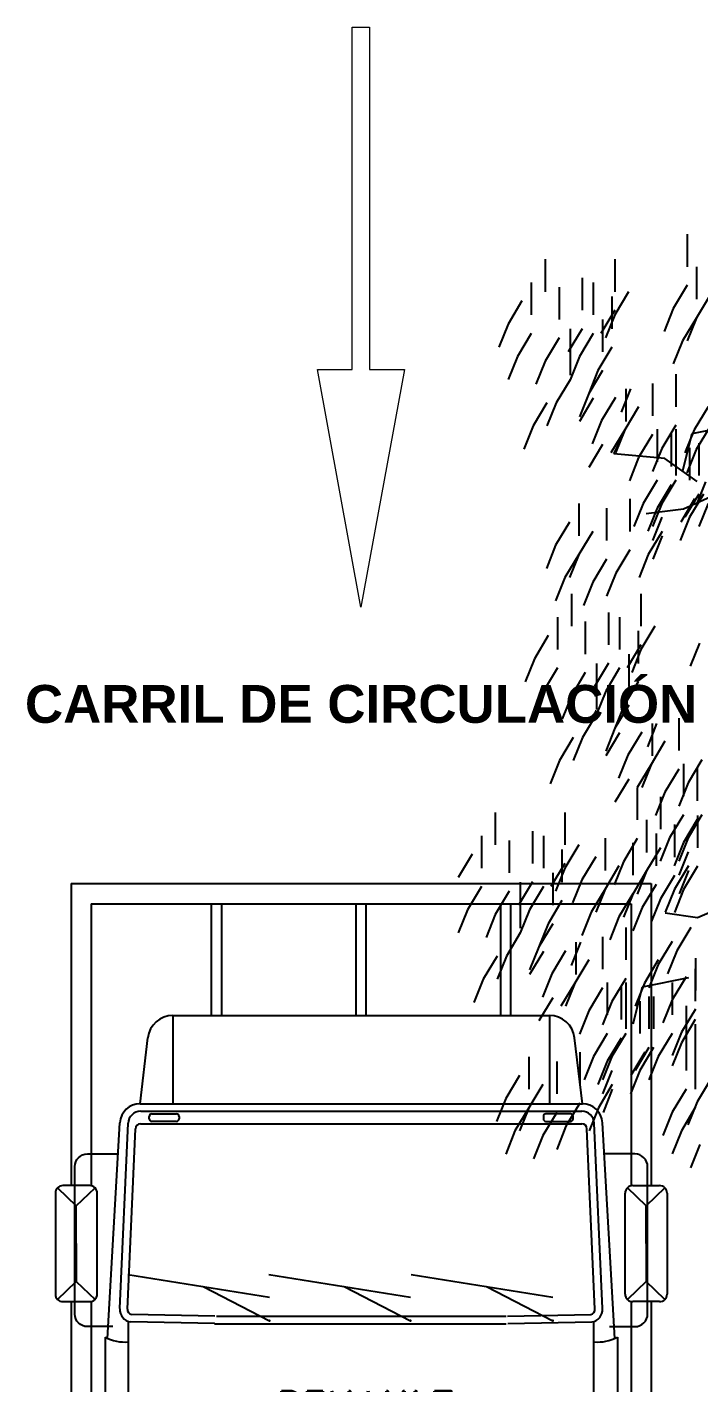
# Model space of a CAD drawing. Header units: metres. Extents: x 668617 to 675126, y 2286318 to 2293677.
# Drawn here: x 672256.73 to 672259.39, y 2287841.46 to 2287846.84 of the extents above; entities that cross this region are included whole.
import ezdxf
from ezdxf.enums import TextEntityAlignment as Align

# ---------------------------------------------------------------- set-up
doc = ezdxf.new("R2010")
doc.units = ezdxf.units.M
doc.header["$MEASUREMENT"] = 0
doc.layers.add('DMTG_SECCIONES_VIALES', color=250, linetype='Continuous')
doc.layers.add('VEICOLI', color=7, linetype='Continuous')
doc.styles.add('ROMAND', font='romand.shx', dxfattribs={"width": 1.1, "height": 3})
doc.styles.get("Standard").update_dxf_attribs({"font": 'arial.ttf'})

# ---------------------------------------------------------------- blocks, each defined once
blk = doc.blocks.new('a4')
at = {"color": 75}
for p, q in [((-1.5741, 5.7723), (-1.5741, 5.6438)), ((-2.1372, 5.6733), (-2.1372, 5.5448)), ((-1.8616, 5.6733), (-1.8616, 5.5448)), ((-1.9902, 5.5999), (-1.9902, 5.4714)), ((-1.5374, 5.6438), (-1.5374, 5.5153)), ((-2.1923, 5.5815), (-2.1923, 5.453)), ((-2.0821, 5.5632), (-2.0821, 5.4347)), ((-1.9463, 5.5814), (-1.9463, 5.4529)), ((-1.8065, 5.5448), (-1.8616, 5.453)), ((-1.5741, 5.5704), (-1.6293, 5.4785)), ((-2.2291, 5.5081), (-2.2842, 5.4163)), ((-1.8728, 5.5263), (-1.8728, 5.3978)), ((-1.4823, 5.5336), (-1.5374, 5.4418)), ((-1.8616, 5.4714), (-1.9167, 5.3796)), ((-1.9095, 5.4345), (-1.9095, 5.306)), ((-1.8616, 5.453), (-1.8984, 5.3612)), ((-1.6293, 5.4785), (-1.666, 5.3867)), ((-1.5374, 5.4418), (-1.5925, 5.35)), ((-1.5374, 5.4418), (-1.5741, 5.35)), ((-2.2842, 5.4163), (-2.3209, 5.3245)), ((-2.1923, 5.3796), (-2.2475, 5.2878)), ((-1.9902, 5.3979), (-2.0454, 5.3061)), ((-2.0382, 5.3978), (-2.0382, 5.2693)), ((-1.9463, 5.3794), (-2.0014, 5.2876)), ((-2.0821, 5.3612), (-2.1372, 5.2694)), ((-2.0382, 5.3427), (-2.0382, 5.2142)), ((-1.8728, 5.3244), (-1.9279, 5.2326)), ((-1.5925, 5.35), (-1.6293, 5.2582)), ((-2.2475, 5.2878), (-2.2842, 5.196)), ((-2.1372, 5.2694), (-2.174, 5.1776)), ((-2.0014, 5.2876), (-2.0382, 5.1958)), ((-1.9279, 5.2326), (-1.9647, 5.1408)), ((-1.9095, 5.2326), (-1.9647, 5.1408)), ((-1.6196, 5.2173), (-1.6196, 5.0888)), ((-2.0382, 5.1958), (-2.0933, 5.104)), ((-1.7115, 5.1806), (-1.7115, 5.052)), ((-1.9647, 5.1408), (-2.0014, 5.049)), ((-1.9463, 5.1224), (-2.0014, 5.0306)), ((-1.8585, 5.1255), (-1.9136, 5.0337)), ((-1.7993, 5.1591), (-1.836, 5.0673)), ((-1.8177, 5.1591), (-1.8177, 5.0306)), ((-2.13, 5.104), (-2.1851, 5.0122)), ((-2.0933, 5.104), (-2.13, 5.0122)), ((-1.7666, 5.0888), (-1.8217, 4.997)), ((-1.491, 5.0888), (-1.5462, 4.997)), ((-2.1851, 5.0122), (-2.2219, 4.9204)), ((-1.9136, 5.0337), (-1.9504, 4.9419)), ((-1.6196, 5.0153), (-1.6748, 4.9235)), ((-1.3718, 5.0174), (-1.5555, 4.9807)), ((-1.4833, 5.0107), (-1.5384, 4.9189)), ((-1.8217, 4.997), (-1.8769, 4.9052)), ((-1.8649, 4.9023), (-1.8281, 4.9757)), ((-1.8217, 4.997), (-1.8585, 4.9052)), ((-1.7115, 4.9786), (-1.7666, 4.8868)), ((-1.6933, 4.999), (-1.6933, 4.8705)), ((-1.6382, 4.9807), (-1.6382, 4.8522)), ((-1.6198, 4.999), (-1.6198, 4.8705)), ((-1.5555, 4.9807), (-1.5922, 4.8338)), ((-1.5462, 4.997), (-1.5829, 4.9052)), ((-1.9095, 4.9388), (-1.9647, 4.847)), ((-1.6627, 4.8839), (-1.8649, 4.9023)), ((-1.6748, 4.9235), (-1.7115, 4.8317)), ((-1.6198, 4.944), (-1.6198, 4.8154)), ((-1.5384, 4.9189), (-1.5751, 4.8271)), ((-1.5647, 4.9256), (-1.5647, 4.7971)), ((-1.5279, 4.944), (-1.5279, 4.8154)), ((-1.7666, 4.8868), (-1.8034, 4.795)), ((-1.5341, 4.7921), (-1.6627, 4.8839)), ((-1.6933, 4.7971), (-1.7484, 4.7053)), ((-1.6198, 4.7971), (-1.6749, 4.7053)), ((-1.5016, 4.7904), (-1.5384, 4.6986)), ((-1.6382, 4.7787), (-1.6933, 4.6869)), ((-1.3872, 4.7738), (-1.5893, 4.682)), ((-1.5279, 4.742), (-1.583, 4.6502)), ((-1.5095, 4.742), (-1.5647, 4.6502)), ((-2.004, 4.7046), (-2.004, 4.5761)), ((-1.8938, 4.6862), (-1.8938, 4.5577)), ((-1.8019, 4.723), (-1.8019, 4.5944)), ((-1.7484, 4.7053), (-1.7851, 4.6135)), ((-1.5893, 4.682), (-1.7362, 4.6636)), ((-1.6933, 4.6869), (-1.73, 4.5951)), ((-1.6749, 4.7053), (-1.7116, 4.6135)), ((-1.5447, 4.723), (-1.5998, 4.6312)), ((-1.4912, 4.7053), (-1.5279, 4.6135)), ((-2.0407, 4.6312), (-2.0959, 4.5393)), ((-1.6749, 4.6502), (-1.7116, 4.5584)), ((-1.5647, 4.6502), (-1.6014, 4.5584)), ((-1.9489, 4.5944), (-2.004, 4.5026)), ((-1.6733, 4.5944), (-1.7284, 4.5026)), ((-1.6733, 4.5761), (-1.71, 4.4843)), ((-2.0959, 4.5393), (-2.1326, 4.4475)), ((-1.8019, 4.521), (-1.857, 4.4292)), ((-2.004, 4.5026), (-2.0591, 4.4108)), ((-2.004, 4.5026), (-2.0407, 4.4108)), ((-1.8938, 4.4843), (-1.9489, 4.3925)), ((-1.7284, 4.5026), (-1.7651, 4.4108)), ((-2.0591, 4.4108), (-2.0959, 4.319)), ((-1.857, 4.4292), (-1.8938, 4.3374)), ((-1.9489, 4.3925), (-1.9856, 4.3007)), ((-2.0331, 4.3464), (-2.0331, 4.2179)), ((-1.7575, 4.3464), (-1.7575, 4.2179)), ((-2.0882, 4.2546), (-2.0882, 4.1261)), ((-1.8861, 4.273), (-1.8861, 4.1445)), ((-1.8421, 4.2545), (-1.8421, 4.126)), ((-1.978, 4.2363), (-1.978, 4.1077)), ((-1.7687, 4.1994), (-1.7687, 4.0709)), ((-1.7024, 4.2179), (-1.7575, 4.1261)), ((-2.1249, 4.1812), (-2.1801, 4.0894)), ((-1.7575, 4.1445), (-1.8126, 4.0527)), ((-1.5251, 4.1516), (-1.5619, 4.0598)), ((-2.1801, 4.0894), (-2.2168, 3.9976)), ((-1.8054, 4.1076), (-1.8054, 3.9791)), ((-1.7575, 4.1261), (-1.7942, 4.0343)), ((-2.0882, 4.0527), (-2.1433, 3.9609)), ((-1.978, 4.0343), (-2.0331, 3.9425)), ((-1.8861, 4.071), (-1.9412, 3.9792)), ((-1.934, 4.0709), (-1.934, 3.9424)), ((-1.8421, 4.0525), (-1.8973, 3.9607)), ((-1.934, 4.0158), (-1.934, 3.8873)), ((-1.7687, 3.9975), (-1.8238, 3.9057)), ((-2.1433, 3.9609), (-2.1801, 3.8691)), ((-2.0331, 3.9425), (-2.0698, 3.8507)), ((-1.8973, 3.9607), (-1.934, 3.8689)), ((-1.8238, 3.9057), (-1.8605, 3.8139)), ((-1.8054, 3.9057), (-1.8605, 3.8139)), ((-1.934, 3.8689), (-1.9891, 3.7771)), ((-1.6952, 3.8322), (-1.7319, 3.7404)), ((-1.7135, 3.8322), (-1.7135, 3.7037)), ((-1.6074, 3.8537), (-1.6074, 3.7251)), ((-2.0259, 3.7771), (-2.081, 3.6853)), ((-1.9891, 3.7771), (-2.0259, 3.6853)), ((-1.8605, 3.8139), (-1.8973, 3.722)), ((-1.8421, 3.7955), (-1.8973, 3.7037)), ((-1.7544, 3.7986), (-1.8095, 3.7068)), ((-1.6625, 3.7619), (-1.7176, 3.6701)), ((-2.081, 3.6853), (-2.1177, 3.5935)), ((-1.8095, 3.7068), (-1.8462, 3.615)), ((-1.7176, 3.6701), (-1.7727, 3.5783)), ((-1.7176, 3.6701), (-1.7544, 3.5783)), ((-1.5891, 3.6721), (-1.5891, 3.5436)), ((-1.5155, 3.6884), (-1.5706, 3.5966)), ((-1.8054, 3.6119), (-1.8605, 3.5201)), ((-1.6074, 3.6517), (-1.6625, 3.5599)), ((-1.534, 3.6538), (-1.534, 3.5253)), ((-1.772, 3.5782), (-1.772, 3.4497)), ((-1.6625, 3.5599), (-1.6992, 3.4681)), ((-1.5706, 3.5966), (-1.6074, 3.5048)), ((-1.6801, 3.5415), (-1.6801, 3.4129)), ((-2.335, 3.4792), (-2.335, 3.3507)), ((-2.0594, 3.4792), (-2.0594, 3.3507)), ((-1.7352, 3.4497), (-1.7352, 3.3211)), ((-1.5891, 3.4702), (-1.6443, 3.3784)), ((-1.534, 3.4518), (-1.5891, 3.36)), ((-1.5156, 3.4702), (-1.5708, 3.3784)), ((-1.5331, 3.468), (-1.5331, 3.3395)), ((-2.3902, 3.3874), (-2.3902, 3.2589)), ((-2.1881, 3.4058), (-2.1881, 3.2772)), ((-1.6978, 3.3961), (-1.6978, 3.2675)), ((-1.625, 3.4313), (-1.625, 3.3028)), ((-2.2799, 3.369), (-2.2799, 3.2405)), ((-2.1441, 3.3873), (-2.1441, 3.2587)), ((-2.0043, 3.3507), (-2.0594, 3.2589)), ((-1.8999, 3.3777), (-1.8999, 3.2492)), ((-1.772, 3.3762), (-1.8271, 3.2844)), ((-1.7896, 3.3593), (-1.7896, 3.2308)), ((-1.6801, 3.3395), (-1.7352, 3.2477)), ((-1.6443, 3.3784), (-1.681, 3.2866)), ((-1.5891, 3.36), (-1.6259, 3.2682)), ((-1.5708, 3.3784), (-1.6075, 3.2866)), ((-2.4269, 3.314), (-2.482, 3.2222)), ((-2.0706, 3.3322), (-2.0706, 3.2037)), ((-1.9366, 3.3042), (-1.9917, 3.2124)), ((-1.8271, 3.2844), (-1.8638, 3.1926)), ((-1.5708, 3.3233), (-1.6075, 3.2315)), ((-2.0594, 3.2772), (-2.1146, 3.1854)), ((-2.1074, 3.2404), (-2.1074, 3.1119)), ((-2.0594, 3.2589), (-2.0962, 3.1671)), ((-1.8447, 3.2675), (-1.8999, 3.1757)), ((-1.7352, 3.2477), (-1.7903, 3.1559)), ((-1.7352, 3.2477), (-1.772, 3.1559)), ((-1.625, 3.2293), (-1.6801, 3.1375)), ((-1.5691, 3.2675), (-1.6243, 3.1757)), ((-1.5691, 3.2492), (-1.6059, 3.1574)), ((-1.5331, 3.266), (-1.5882, 3.1742)), ((-2.3902, 3.1854), (-2.4453, 3.0936)), ((-2.1881, 3.2038), (-2.2432, 3.112)), ((-2.236, 3.2037), (-2.236, 3.0751)), ((-2.1441, 3.1853), (-2.1992, 3.0935)), ((-1.9917, 3.2124), (-2.0285, 3.1206)), ((-1.8999, 3.1757), (-1.955, 3.0839)), ((-1.8999, 3.1757), (-1.9366, 3.0839)), ((-1.6978, 3.1941), (-1.7529, 3.1023)), ((-1.6243, 3.1757), (-1.661, 3.0839)), ((-1.5882, 3.1742), (-1.625, 3.0824)), ((-2.2799, 3.1671), (-2.335, 3.0753)), ((-2.236, 3.1486), (-2.236, 3.0201)), ((-2.0706, 3.1302), (-2.1257, 3.0384)), ((-1.7896, 3.1574), (-1.8447, 3.0656)), ((-1.7903, 3.1559), (-1.8271, 3.0641)), ((-1.6801, 3.1375), (-1.7168, 3.0457)), ((-2.4453, 3.0936), (-2.482, 3.0018)), ((-2.335, 3.0753), (-2.3718, 2.9835)), ((-2.1992, 3.0935), (-2.236, 3.0017)), ((-1.955, 3.0839), (-1.9917, 2.9921)), ((-1.8447, 3.0656), (-1.8815, 2.9738)), ((-1.7529, 3.1023), (-1.7896, 3.0105)), ((-1.5328, 3.062), (-1.6614, 3.0803)), ((-1.4042, 3.117), (-1.5328, 3.062)), ((-2.1257, 3.0384), (-2.1625, 2.9466)), ((-2.1074, 3.0384), (-2.1625, 2.9466)), ((-1.8175, 3.0231), (-1.8175, 2.8946)), ((-1.5603, 3.0231), (-1.6154, 2.9313)), ((-2.236, 3.0017), (-2.2911, 2.9099)), ((-1.9971, 2.965), (-2.0339, 2.8732)), ((-2.0155, 2.965), (-2.0155, 2.8364)), ((-1.9093, 2.9864), (-1.9093, 2.8579)), ((-1.6337, 2.9681), (-1.6889, 2.8763)), ((-2.3278, 2.9099), (-2.383, 2.8181)), ((-2.2911, 2.9099), (-2.3278, 2.8181)), ((-2.1625, 2.9466), (-2.1992, 2.8548)), ((-2.1441, 2.9283), (-2.1992, 2.8364)), ((-2.0563, 2.9313), (-2.1114, 2.8395)), ((-1.6154, 2.9313), (-1.6521, 2.8395)), ((-1.9645, 2.8946), (-2.0196, 2.8028)), ((-1.6889, 2.8946), (-1.744, 2.8028)), ((-1.6889, 2.8763), (-1.7256, 2.7845)), ((-1.542, 2.86), (-1.542, 2.7315)), ((-1.5415, 2.9017), (-1.5415, 2.7732)), ((-2.383, 2.8181), (-2.4197, 2.7263)), ((-2.1114, 2.8395), (-2.1482, 2.7477)), ((-2.0196, 2.8028), (-2.0747, 2.711)), ((-2.0196, 2.8028), (-2.0563, 2.711)), ((-1.8911, 2.8049), (-1.8911, 2.6764)), ((-1.8175, 2.8212), (-1.8726, 2.7294)), ((-1.8176, 2.8049), (-1.8176, 2.6764)), ((-1.744, 2.8028), (-1.7807, 2.711)), ((-1.5696, 2.8233), (-1.7533, 2.7865)), ((-1.6339, 2.8049), (-1.6339, 2.6764)), ((-1.5782, 2.8283), (-1.6333, 2.7365)), ((-2.1074, 2.7446), (-2.1625, 2.6528)), ((-1.9093, 2.7845), (-1.9645, 2.6927)), ((-1.836, 2.7865), (-1.836, 2.658)), ((-1.8176, 2.7498), (-1.8176, 2.6213)), ((-1.7533, 2.7865), (-1.79, 2.6397)), ((-1.7257, 2.7498), (-1.7257, 2.6213)), ((-1.7074, 2.7498), (-1.7074, 2.6213)), ((-1.9645, 2.6927), (-2.0012, 2.6009)), ((-1.8726, 2.7294), (-1.9093, 2.6376)), ((-1.7625, 2.7315), (-1.7625, 2.6029)), ((-1.6333, 2.7365), (-1.6701, 2.6447)), ((-1.5415, 2.6997), (-1.5966, 2.6079)), ((-1.5788, 2.7131), (-1.5788, 2.456)), ((-1.542, 2.658), (-1.5971, 2.5662)), ((-1.542, 2.6397), (-1.542, 2.3826)), ((-1.8911, 2.6029), (-1.9462, 2.5111)), ((-1.836, 2.5846), (-1.8911, 2.4928)), ((-1.8176, 2.6029), (-1.8727, 2.5111)), ((-1.6339, 2.6029), (-1.689, 2.5111)), ((-1.5966, 2.6079), (-1.6333, 2.5161)), ((-1.9997, 2.5288), (-1.9997, 2.4003)), ((-1.7425, 2.5288), (-1.7976, 2.437)), ((-1.7257, 2.5479), (-1.7809, 2.456)), ((-1.7074, 2.5479), (-1.7625, 2.456)), ((-1.5971, 2.5662), (-1.6339, 2.4744)), ((-2.2018, 2.5105), (-2.2018, 2.3819)), ((-2.0916, 2.4921), (-2.0916, 2.3636)), ((-1.9462, 2.5111), (-1.983, 2.4193)), ((-1.8911, 2.4928), (-1.9278, 2.401)), ((-1.8727, 2.5111), (-1.9095, 2.4193)), ((-1.689, 2.5111), (-1.7257, 2.4193)), ((-2.2386, 2.437), (-2.2937, 2.3452)), ((-1.8727, 2.456), (-1.9095, 2.3642)), ((-1.7625, 2.456), (-1.7992, 2.3642)), ((-1.4791, 2.4242), (-1.5343, 2.3324)), ((-2.1467, 2.4003), (-2.2018, 2.3085)), ((-1.8711, 2.4003), (-1.9262, 2.3085)), ((-1.8711, 2.3819), (-1.9079, 2.2901)), ((-1.5788, 2.3826), (-1.6339, 2.2908)), ((-2.2937, 2.3452), (-2.3304, 2.2534)), ((-1.9997, 2.3268), (-2.0548, 2.235)), ((-1.5343, 2.3324), (-1.571, 2.2406)), ((-2.2018, 2.3085), (-2.2569, 2.2167)), ((-2.2018, 2.3085), (-2.2386, 2.2167)), ((-2.0916, 2.2901), (-2.1467, 2.1983)), ((-1.9262, 2.3085), (-1.963, 2.2167)), ((-1.6339, 2.2908), (-1.6706, 2.199)), ((-1.542, 2.3092), (-1.5971, 2.2174)), ((-2.2569, 2.2167), (-2.2937, 2.1249)), ((-2.0548, 2.235), (-2.0916, 2.1432)), ((-1.5971, 2.2174), (-1.6339, 2.1256)), ((-2.1467, 2.1983), (-2.1834, 2.1065)), ((-1.5236, 2.1623), (-1.5604, 2.0705))]:
    blk.add_line(p, q, dxfattribs=at)
blk = doc.blocks.new('camion')
at = {"layer": 'VEICOLI'}
for p, q in [((-1.15, 3.4), (-1.15, 2.2024)), ((-1.15, 3.4), (1.15, 3.4)), ((1.15, 3.4), (1.15, 2.2024)), ((-1.07, 3.32), (-1.07, 2.2017)), ((-1.07, 3.32), (1.07, 3.32)), ((-0.5931, 2.8771), (-0.5931, 3.32)), ((-0.5531, 2.8771), (-0.5531, 3.32)), ((-0.02, 2.8771), (-0.02, 3.32)), ((0.02, 2.8771), (0.02, 3.32)), ((0.5531, 2.8771), (0.5531, 3.32)), ((0.5931, 2.8771), (0.5931, 3.32)), ((1.07, 3.32), (1.07, 2.2017)), ((-0.7466, 2.8771), (0.7466, 2.8771)), ((-0.7466, 2.8771), (-0.7466, 2.5271)), ((0.7466, 2.8771), (0.7466, 2.5271)), ((-0.8768, 2.5271), (-0.8459, 2.7889)), ((0.8768, 2.5271), (0.8459, 2.7889)), ((-0.8768, 2.5271), (0.8768, 2.5271)), ((-0.8742, 2.4972), (0.8742, 2.4972)), ((-0.8404, 2.4674), (-0.8404, 2.477)), ((-0.8304, 2.487), (-0.7322, 2.487)), ((-0.7222, 2.477), (-0.7222, 2.4674)), ((0.7222, 2.477), (0.7222, 2.4674)), ((0.8304, 2.487), (0.7322, 2.487)), ((0.8404, 2.4674), (0.8404, 2.477)), ((-1.0054, 1.5962), (-0.9567, 2.4518)), ((-0.9568, 1.7145), (-0.9241, 2.4501)), ((-0.9269, 1.7131), (-0.895, 2.4281)), ((-0.875, 2.4472), (0.875, 2.4472)), ((-0.7322, 2.4574), (-0.8304, 2.4574)), ((0.7322, 2.4574), (0.8304, 2.4574)), ((0.9269, 1.7131), (0.895, 2.4281)), ((0.9568, 1.7145), (0.9241, 2.4501)), ((1.0054, 1.5962), (0.9567, 2.4518)), ((-1.2125, 2.1724), (-1.2125, 1.7724)), ((-1.2037, 2.1936), (-1.1295, 2.1227)), ((-1.15, 2.2024), (-1.1825, 2.2024)), ((-1.0764, 2.2024), (-1.15, 2.2024)), ((-1.1295, 2.1227), (-1.0552, 2.1936)), ((-1.0464, 1.7724), (-1.0464, 2.1724)), ((1.0464, 1.7724), (1.0464, 2.1724)), ((1.1295, 2.1227), (1.0552, 2.1936)), ((1.0764, 2.2024), (1.15, 2.2024)), ((1.2037, 2.1936), (1.1295, 2.1227)), ((1.15, 2.2024), (1.1825, 2.2024)), ((1.2125, 2.1724), (1.2125, 1.7724)), ((-1.1295, 1.9724), (-1.1295, 2.1227)), ((1.1295, 1.9724), (1.1295, 2.1227)), ((-1.1295, 1.9724), (-1.1295, 1.8221)), ((1.1295, 1.9724), (1.1295, 1.8221)), ((-0.9256, 1.8496), (-0.3638, 1.7604)), ((-0.3663, 1.8496), (0.1955, 1.7604)), ((0.1981, 1.8496), (0.7599, 1.7604)), ((-1.2037, 1.7512), (-1.1295, 1.8221)), ((-1.1295, 1.8221), (-1.0552, 1.7512)), ((-0.6267, 1.8022), (-0.3638, 1.6668)), ((-0.0673, 1.8022), (0.1955, 1.6668)), ((0.497, 1.8022), (0.7599, 1.6668)), ((1.1295, 1.8221), (1.0552, 1.7512)), ((1.2037, 1.7512), (1.1295, 1.8221)), ((-1.1825, 1.7424), (-1.15, 1.7424)), ((-1.15, 1.7424), (-1.0764, 1.7424)), ((-1.15, 1.7424), (-1.15, 1.1)), ((-1.07, 1.7431), (-1.07, 1.1)), ((1.07, 1.7431), (1.07, 1.1)), ((1.15, 1.7424), (1.0764, 1.7424)), ((1.1825, 1.7424), (1.15, 1.7424)), ((1.15, 1.7424), (1.15, 1.1)), ((-0.5805, 1.6853), (-0.9111, 1.692)), ((-0.5741, 1.6848), (0.5741, 1.6848)), ((0.5805, 1.6853), (0.9111, 1.692)), ((-0.9229, 0.713), (-0.9229, 1.6642)), ((-0.5811, 1.6553), (-0.9139, 1.662)), ((-0.5741, 1.6548), (0.5741, 1.6548)), ((0.5811, 1.6553), (0.9139, 1.662)), ((0.9229, 0.713), (0.9229, 1.6642)), ((-1.0156, 1.6009), (-1.0156, 0.7615)), ((1.0156, 1.6009), (1.0156, 0.7615)), ((-0.9229, 1.229), (0.9229, 1.229)), ((-0.3374, 1.184), (0.3374, 1.184)), ((-1.07, 1.18), (-1.0156, 1.18)), ((-0.3474, 1.155), (-0.3474, 1.174)), ((-0.3374, 1.145), (0.3374, 1.145)), ((0.3474, 1.155), (0.3474, 1.174)), ((1.07, 1.18), (1.0156, 1.18)), ((-1.15, 1.1), (-1.0156, 1.1)), ((-0.9229, 1.1), (0.9229, 1.1)), ((1.15, 1.1), (1.0156, 1.1)), ((-0.9229, 1.0355), (-0.0479, 1.0355)), ((-0.0223, 1.0744), (-0.1115, 0.9387)), ((-0.0103, 1.0744), (-0.0995, 0.9387)), ((0.0017, 1.0744), (-0.0876, 0.9387)), ((0.0136, 1.0744), (-0.0756, 0.9387)), ((0.0239, 1.0719), (-0.0636, 0.9387)), ((-0.0223, 1.0744), (0.0223, 1.0744)), ((0, 1.0355), (0.0636, 0.9387)), ((0.006, 1.0446), (0.0756, 0.9387)), ((0.012, 1.0537), (0.0876, 0.9387)), ((0.018, 1.0628), (0.0995, 0.9387)), ((0.0223, 1.0744), (0.1115, 0.9387)), ((0.0479, 1.0355), (0.9229, 1.0355)), ((-0.9429, 0.971), (-0.9956, 0.971)), ((-0.9229, 0.971), (-0.0903, 0.971)), ((-0.0424, 0.971), (0.0424, 0.971)), ((0.0903, 0.971), (0.9229, 0.971)), ((0.9429, 0.971), (0.9956, 0.971)), ((-1.0546, 0.9184), (-1.0546, 0.2976)), ((-1.0056, 0.961), (-1.0056, 0.8978)), ((-0.9329, 0.8978), (-0.9329, 0.961)), ((-0.0223, 0.8031), (-0.1115, 0.9387)), ((-0.0636, 0.9387), (-0.1115, 0.9387)), ((-0.018, 0.8147), (-0.0995, 0.9387)), ((-0.012, 0.8238), (-0.0876, 0.9387)), ((-0.006, 0.8329), (-0.0756, 0.9387)), ((0, 0.842), (-0.0636, 0.9387)), ((-0.0239, 0.8056), (0.0636, 0.9387)), ((-0.0136, 0.8031), (0.0756, 0.9387)), ((-0.0017, 0.8031), (0.0876, 0.9387)), ((0.0103, 0.8031), (0.0995, 0.9387)), ((0.0223, 0.8031), (0.1115, 0.9387)), ((0.0636, 0.9387), (0.1115, 0.9387)), ((0.9329, 0.8978), (0.9329, 0.961)), ((1.0056, 0.961), (1.0056, 0.8978)), ((1.0546, 0.9184), (1.0546, 0.2976)), ((-0.9429, 0.8878), (-0.9956, 0.8878)), ((-0.9229, 0.9065), (-0.0903, 0.9065)), ((-0.0424, 0.9065), (0.0424, 0.9065)), ((0.0903, 0.9065), (0.9229, 0.9065)), ((0.9429, 0.8878), (0.9956, 0.8878)), ((-0.9229, 0.842), (-0.0479, 0.842)), ((0.0479, 0.842), (0.9229, 0.842)), ((-0.9229, 0.7775), (0.9229, 0.7775)), ((-0.0223, 0.8031), (0.0223, 0.8031)), ((-0.9229, 0.713), (0.9229, 0.713)), ((-1, 0.6685), (-1, 0.5005)), ((-0.98, 0.6885), (-0.3474, 0.6885)), ((-0.3474, 0.6885), (-0.2974, 0.6385)), ((0.2974, 0.6385), (0.3474, 0.6885)), ((0.3474, 0.6885), (0.98, 0.6885)), ((1, 0.6685), (1, 0.5005)), ((-0.9354, 0.6416), (-0.9174, 0.6276)), ((-0.9354, 0.497), (-0.9354, 0.6416)), ((-0.9354, 0.6416), (-0.6789, 0.6416)), ((-0.9232, 0.5213), (-0.9232, 0.6173)), ((-0.9111, 0.6294), (-0.7732, 0.6294)), ((-0.7669, 0.6276), (-0.6789, 0.6416)), ((-0.7611, 0.5213), (-0.7611, 0.6173)), ((-0.6789, 0.497), (-0.6789, 0.6416)), ((-0.2974, 0.6385), (0.2974, 0.6385)), ((-0.15, 0.6085), (0.15, 0.6085)), ((-0.15, 0.6085), (-0.15, 0.5085)), ((-0.01, 0.6085), (-0.01, 0.5085)), ((0.01, 0.6085), (0.01, 0.5085)), ((0.15, 0.6085), (0.15, 0.5085)), ((0.9354, 0.6416), (0.6789, 0.6416)), ((0.6789, 0.497), (0.6789, 0.6416)), ((0.7669, 0.6276), (0.6789, 0.6416)), ((0.7611, 0.5213), (0.7611, 0.6173)), ((0.9111, 0.6294), (0.7732, 0.6294)), ((0.9354, 0.6416), (0.9174, 0.6276)), ((0.9232, 0.5213), (0.9232, 0.6173)), ((0.9354, 0.497), (0.9354, 0.6416)), ((0.2, 0.5785), (0.2, 0.5185)), ((0.21, 0.5885), (0.6189, 0.5885)), ((0.6289, 0.5785), (0.6289, 0.5185)), ((-1, 0.5005), (-1, 0.47)), ((-0.9354, 0.497), (-0.9174, 0.5109)), ((-0.9354, 0.497), (-0.6789, 0.497)), ((-0.9111, 0.5091), (-0.7732, 0.5091)), ((-0.7669, 0.5109), (-0.6789, 0.497)), ((-0.15, 0.5085), (0.15, 0.5085)), ((0.21, 0.5085), (0.6189, 0.5085)), ((0.7669, 0.5109), (0.6789, 0.497)), ((0.9354, 0.497), (0.6789, 0.497)), ((0.9111, 0.5091), (0.7732, 0.5091)), ((0.9354, 0.497), (0.9174, 0.5109)), ((1, 0.5005), (1, 0.47)), ((-0.98, 0.45), (-0.98, 0.42)), ((-0.98, 0.45), (-0.9259, 0.45)), ((-0.9259, 0.45), (0.9259, 0.45)), ((0.98, 0.45), (0.9259, 0.45)), ((0.98, 0.45), (0.98, 0.42)), ((-1, 0.41), (-1, 0.26)), ((-0.99, 0.42), (0.99, 0.42)), ((-0.9354, 0.42), (-0.9354, 0.32)), ((-0.9154, 0.39), (-0.9154, 0.32)), ((-0.9054, 0.4), (-0.7404, 0.4)), ((-0.7304, 0.39), (-0.7304, 0.32)), ((-0.6904, 0.39), (-0.6904, 0.32)), ((-0.6804, 0.4), (-0.5154, 0.4)), ((-0.5054, 0.39), (-0.5054, 0.32)), ((-0.4854, 0.42), (-0.4854, 0.32)), ((-0.3474, 0.42), (-0.3474, 0.31)), ((0.3474, 0.42), (0.3474, 0.31)), ((0.4854, 0.42), (0.4854, 0.32)), ((0.5054, 0.39), (0.5054, 0.32)), ((0.6804, 0.4), (0.5154, 0.4)), ((0.6904, 0.39), (0.6904, 0.32)), ((0.7304, 0.39), (0.7304, 0.32)), ((0.9054, 0.4), (0.7404, 0.4)), ((0.9154, 0.39), (0.9154, 0.32)), ((0.9354, 0.42), (0.9354, 0.32)), ((1, 0.41), (1, 0.26)), ((-1.0346, 0.2776), (-1, 0.2776)), ((-0.9054, 0.31), (-0.7404, 0.31)), ((-0.9054, 0.29), (-0.5154, 0.29)), ((-0.6804, 0.31), (-0.5154, 0.31)), ((-0.3274, 0.3137), (0.3274, 0.3137)), ((-0.3274, 0.29), (0.3274, 0.29)), ((0.6804, 0.31), (0.5154, 0.31)), ((0.9054, 0.29), (0.5154, 0.29)), ((0.9054, 0.31), (0.7404, 0.31)), ((1.0346, 0.2776), (1, 0.2776)), ((-0.99, 0.25), (0.99, 0.25)), ((-0.9259, 0.25), (-0.9259, 0)), ((-0.6759, 0.25), (-0.6759, 0)), ((0.6759, 0.25), (0.6759, 0)), ((0.9259, 0.25), (0.9259, 0)), ((-0.9259, 0), (-0.6759, 0)), ((0.9259, 0), (0.6759, 0))]:
    blk.add_line(p, q, dxfattribs=at)
for points in [[(-0.9845, 1.6433), (-1.0854, 1.6433, -0.414214), (-1.1354, 1.6933), (-1.1354, 2.2779, -0.414214), (-1.0854, 2.3279), (-0.9635, 2.3279)], [(0.9845, 1.6433), (1.0854, 1.6433, 0.414214), (1.1354, 1.6933), (1.1354, 2.2779, 0.414214), (1.0854, 2.3279), (0.9635, 2.3279)]]:
    blk.add_lwpolyline(points, format="xyb", dxfattribs=at)
at = {"layer": 'VEICOLI', "const_width": 0.005}
for points in [[(-0.3663, 1.6668, 1), (-0.3613, 1.6668, 1)], [(0.193, 1.6668, 1), (0.198, 1.6668, 1)], [(0.7574, 1.6668, 1), (0.7624, 1.6668, 1)]]:
    blk.add_lwpolyline(points, format="xyb", close=True, dxfattribs=at)
at = {"layer": 'VEICOLI'}
for centre, radius, start, end in [((-0.7466, 2.7771), 0.1, 90, 173.2587), ((0.7466, 2.7771), 0.1, 6.7413, 90), ((-0.8768, 2.4471), 0.08, 90, 176.665), ((0.8768, 2.4471), 0.08, 3.335, 90), ((-0.8742, 2.4472), 0.05, 90, 176.665), ((-0.8304, 2.477), 0.01, 90, 180), ((-0.7322, 2.477), 0.01, 0, 90), ((0.7322, 2.477), 0.01, 90, 180), ((0.8304, 2.477), 0.01, 0, 90), ((0.8742, 2.4472), 0.05, 3.335, 90), ((-0.875, 2.4272), 0.02, 90, 177.4503), ((-0.8304, 2.4674), 0.01, 180, 270), ((-0.7322, 2.4674), 0.01, 270, 0), ((0.7322, 2.4674), 0.01, 180, 270), ((0.8304, 2.4674), 0.01, 270, 0), ((0.875, 2.4272), 0.02, 2.5497, 90), ((-1.1825, 2.1724), 0.03, 90, 180), ((-1.0764, 2.1724), 0.03, 0, 90), ((1.0764, 2.1724), 0.03, 90, 180), ((1.1825, 2.1724), 0.03, 0, 90), ((-1.1825, 1.7724), 0.03, 180, 270), ((-1.0764, 1.7724), 0.03, 270, 0), ((1.0764, 1.7724), 0.03, 180, 270), ((1.1825, 1.7724), 0.03, 270, 0), ((-0.9069, 1.7115), 0.05, 176.665, 262.0041), ((-0.9069, 1.7115), 0.02, 176.665, 258.0196), ((0.9069, 1.7115), 0.02, 281.9804, 3.335), ((0.9069, 1.7115), 0.05, 277.9959, 3.335), ((-0.5741, 1.7048), 0.05, 262.0041, 270), ((-0.9364, 1.7581), 0.176, 243.2312, 274.3951), ((0.9364, 1.7581), 0.176, 265.6049, 296.7688), ((-0.3374, 1.174), 0.01, 90, 180), ((0.3374, 1.174), 0.01, 0, 90), ((-0.3374, 1.155), 0.01, 180, 270), ((0.3374, 1.155), 0.01, 270, 0), ((-2.2625, 1.2859), 1.2606, 343.9054, 351.5217), ((2.2625, 1.2859), 1.2606, 188.4783, 196.0946), ((-0.9956, 0.961), 0.01, 90, 180), ((-0.9429, 0.961), 0.01, 0, 90), ((0.9429, 0.961), 0.01, 90, 180), ((0.9956, 0.961), 0.01, 0, 90), ((-1.0046, 0.9184), 0.05, 158.8856, 180), ((1.0046, 0.9184), 0.05, 0, 21.1144), ((-0.9956, 0.8978), 0.01, 180, 270), ((-0.9429, 0.8978), 0.01, 270, 0), ((0.9429, 0.8978), 0.01, 180, 270), ((0.9956, 0.8978), 0.01, 270, 0), ((-0.9176, 0.8359), 0.1231, 217.1944, 267.5452), ((0.9176, 0.8359), 0.1231, 272.4548, 322.8056), ((-0.98, 0.6685), 0.02, 90, 180), ((0.98, 0.6685), 0.02, 0, 90), ((-0.9111, 0.6173), 0.0121, 90, 180), ((-0.7732, 0.6173), 0.0121, 360, 90), ((0.7732, 0.6173), 0.0121, 90, 180), ((0.9111, 0.6173), 0.0121, 0, 90), ((0.21, 0.5785), 0.01, 90, 180), ((0.6189, 0.5785), 0.01, 0, 90), ((-0.9111, 0.5213), 0.0121, 180, 270), ((-0.7732, 0.5213), 0.0121, 270, 360), ((0.21, 0.5185), 0.01, 180, 270), ((0.6189, 0.5185), 0.01, 270, 0), ((0.7732, 0.5213), 0.0121, 180, 270), ((0.9111, 0.5213), 0.0121, 270, 0), ((-0.98, 0.47), 0.02, 180, 270), ((0.98, 0.47), 0.02, 270, 0), ((-0.99, 0.41), 0.01, 90, 180), ((-0.9054, 0.39), 0.01, 90, 180), ((-0.7404, 0.39), 0.01, 0, 90), ((-0.6804, 0.39), 0.01, 90, 180), ((-0.5154, 0.39), 0.01, 0, 90), ((0.5154, 0.39), 0.01, 90, 180), ((0.6804, 0.39), 0.01, 360, 90), ((0.7404, 0.39), 0.01, 90, 180), ((0.9054, 0.39), 0.01, 0, 90), ((0.99, 0.41), 0.01, 0, 90), ((-0.3274, 0.3337), 0.02, 180, 270), ((0.3274, 0.3337), 0.02, 270, 0), ((-1.0346, 0.2976), 0.02, 180, 270), ((-0.9054, 0.32), 0.03, 180, 270), ((-0.9054, 0.32), 0.01, 180, 270), ((-0.7404, 0.32), 0.01, 270, 0), ((-0.6804, 0.32), 0.01, 180, 270), ((-0.5154, 0.32), 0.03, 270, 0), ((-0.5154, 0.32), 0.01, 270, 0), ((-0.3274, 0.31), 0.02, 180, 270), ((0.3274, 0.31), 0.02, 270, 0), ((0.5154, 0.32), 0.03, 180, 270), ((0.5154, 0.32), 0.01, 180, 270), ((0.6804, 0.32), 0.01, 270, 0), ((0.7404, 0.32), 0.01, 180, 270), ((0.9054, 0.32), 0.01, 270, 0), ((0.9054, 0.32), 0.03, 270, 0), ((1.0346, 0.2976), 0.02, 270, 0), ((-0.99, 0.26), 0.01, 180, 270), ((0.99, 0.26), 0.01, 270, 0)]:
    blk.add_arc(centre, radius, start, end, dxfattribs=at)
at = {"layer": 'VEICOLI', "style": 'ROMAND'}
blk.add_text('RENAULT', height=0.12, dxfattribs=at).set_placement((0.0151, 1.2669), align=Align.CENTER)

msp = doc.modelspace()

# ---------------------------------------------------------------- linework, layer by layer
at = {"layer": 'DMTG_SECCIONES_VIALES', "color": 18, "lineweight": 0, "true_color": 0x000000}
msp.add_lwpolyline([(672258.05244, 2287844.53633), (672257.87992, 2287845.47945), (672258.01794, 2287845.47945), (672258.01794, 2287846.83664), (672258.08695, 2287846.83664), (672258.08695, 2287845.47945), (672258.22496, 2287845.47945), (672258.05244, 2287844.53633)], dxfattribs=at)

# ---------------------------------------------------------------- block references
at = {"layer": 'DMTG_SECCIONES_VIALES', "color": 8}
msp.add_blockref('a4', (672260.92016, 2287840.24256), dxfattribs=at)
at = {"layer": 'DMTG_SECCIONES_VIALES', "color": 0}
msp.add_blockref('camion', (672258.05355, 2287840.03977), dxfattribs=at)
msp.add_blockref('camion', (672258.05355, 2287840.03977), dxfattribs=at)

# ---------------------------------------------------------------- texts
at = {"layer": 'DMTG_SECCIONES_VIALES', "insert": (672259.86582, 2287844.22763), "char_height": 0.15, "attachment_point": 3}
msp.add_mtext_dynamic_manual_height_columns('\\pxqc;{\\fArial|b1|i0|c0|p34;CARRIL DE CIRCULACIÓN}', width=3.6251352, gutter_width=1, heights=[1.62792], dxfattribs=at)

doc.saveas('drawing.dxf')
